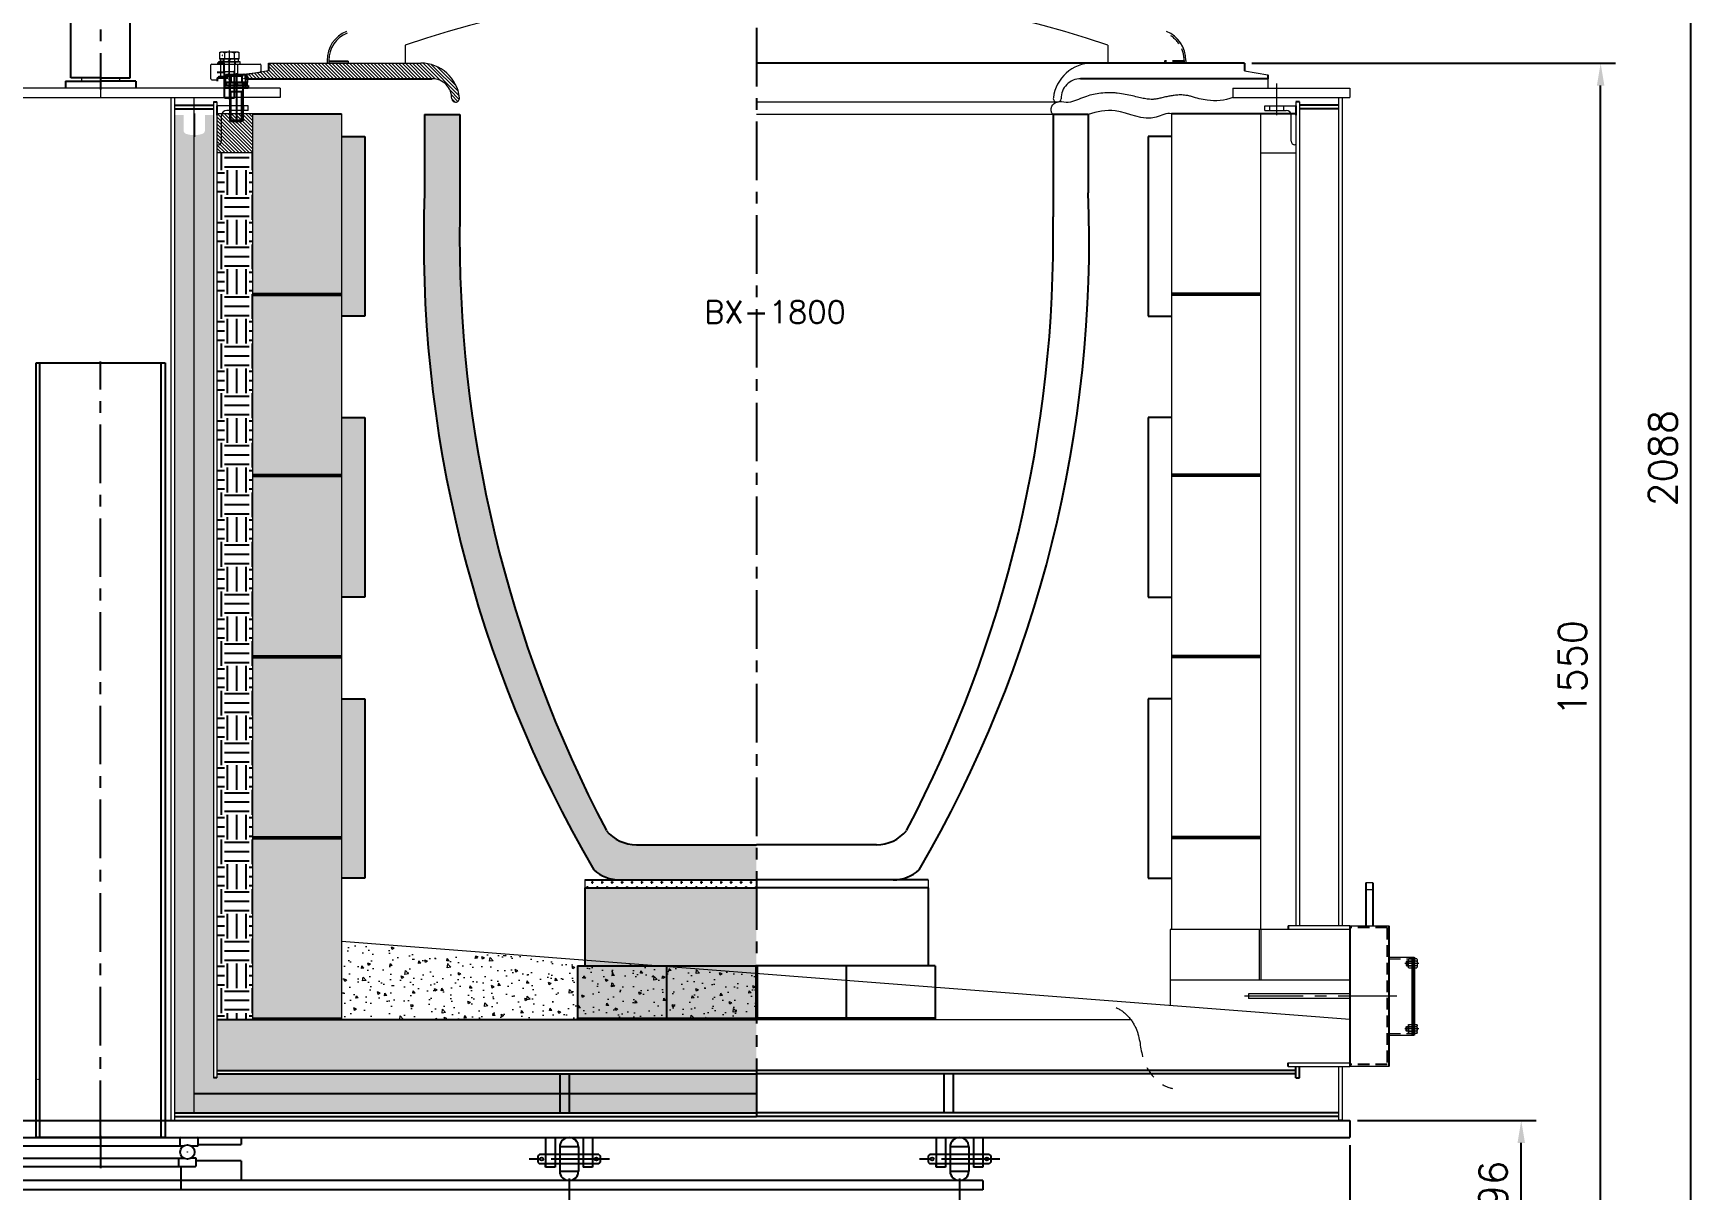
# Model space of a CAD drawing. Extents: x 0 to 24546, y -1194 to 5970.
# Drawn here: x 2652 to 4775, y 1248 to 2729 of the extents above; entities that cross this region are included whole.
import ezdxf

# ---------------------------------------------------------------- set-up
doc = ezdxf.new("R2010")
doc.units = 0
doc.header["$LTSCALE"] = 60
for name, pattern in [('CENTER', [2, 1.25, -0.25, 0.25, -0.25]), ('HIDDEN', [0.375, 0.25, -0.125]), ('PHANTOM', [2.5, 1.25, -0.25, 0.25, -0.25, 0.25, -0.25])]:
    doc.linetypes.add(name, pattern=pattern)
doc.layers.get('0').update_dxf_attribs({"linetype": 'CONTINUOUS'})
for name, color, linetype in [('2', 2, 'HIDDEN'), ('A', 2, 'CONTINUOUS'), ('BOM-UDEF', 3, 'CONTINUOUS'), ('C', 3, 'CENTER'), ('CL', 3, 'CENTER'), ('D', 1, 'CONTINUOUS'), ('FL', 1, 'CONTINUOUS'), ('H', 6, 'HIDDEN'), ('HL', 2, 'HIDDEN')]:
    doc.layers.add(name, color=color, linetype=linetype)
doc.layers.add('P', color=7, linetype='PHANTOM', lineweight=5)
doc.styles.add('IUHS', font='txt.shx', dxfattribs={"bigfont": 'ciwhs.shx'})

# ---------------------------------------------------------------- blocks, each defined once
blk = doc.blocks.new('fegsth')
at = {"layer": 'A', "lineweight": 5}
for p, q in [((4766.1, 1947.8), (4766.1, 1965.8)), ((4767.1, 1966.8), (4829.1, 1966.8)), ((4808, 1953.9), (4829.2, 1956.6)), ((4830.1, 1965.8), (4830.1, 1957.6)), ((4767.1, 1946.8), (4774.1, 1946.8)), ((4775.1, 1947.8), (4775.1, 1949.8)), ((4806.1, 1950.8), (4776.1, 1950.8)), ((4807.1, 1951.8), (4807.1, 1952.9))]:
    blk.add_line(p, q, dxfattribs=at)
for centre, start, end in [((4767.1, 1965.8), 90, 180), ((4808.1, 1952.9), 97.4314, 180), ((4829.1, 1965.8), 0, 90), ((4829.1, 1957.6), 277.4314, 0), ((4767.1, 1947.8), 180, 270), ((4774.1, 1947.8), 270, 0), ((4776.1, 1949.8), 90, 180), ((4806.1, 1951.8), 270, 0)]:
    blk.add_arc(centre, 1, start, end, dxfattribs=at)
at = {"layer": 'C', "lineweight": 5}
blk.add_line((4789.6, 1946.8), (4789.6, 1971.4), dxfattribs=at)
at = {"layer": 'H', "lineweight": 5}
for p, q in [((4778.6, 1950.8), (4778.6, 1966.8)), ((4800.6, 1950.8), (4800.6, 1966.8))]:
    blk.add_line(p, q, dxfattribs=at)
blk = doc.blocks.new('HS_BOM', base_point=(2934.2, 4983.9))
at = {"layer": 'BOM-UDEF', "lineweight": 5}
blk.add_circle((2934.2, 4983.9), 0.25, dxfattribs=at)
blk = doc.blocks.new('gsaeg')
at = {"layer": 'A', "lineweight": 5}
for p, q in [((3854.5, 1983.5), (3852.8, 1982.6)), ((3852.8, 1974.5), (3852.8, 1982.6)), ((3878.2, 1974.5), (3852.8, 1974.5)), ((3853.7, 1971), (3853.7, 1974.5)), ((3853.7, 1974.5), (3877.3, 1974.5)), ((3876.5, 1983.5), (3854.5, 1983.5)), ((3858.5, 1925.6), (3858.5, 1974.5)), ((3859.1, 1982.6), (3859.1, 1974.5)), ((3866.6, 1971), (3863.1, 1974.5)), ((3867.8, 1971), (3864.3, 1974.5)), ((3871.8, 1982.6), (3871.8, 1974.5)), ((3872.5, 1974.5), (3872.5, 1925.6)), ((3878.2, 1982.6), (3876.5, 1983.5)), ((3877.3, 1974.5), (3877.3, 1971)), ((3878.2, 1982.6), (3878.2, 1974.5)), ((3851.5, 1967.8), (3851.5, 1971)), ((3851.5, 1971), (3879.5, 1971)), ((3879.5, 1967.8), (3851.5, 1967.8)), ((3877.3, 1971), (3853.7, 1971)), ((3872.5, 1958.5), (3858.5, 1958.5)), ((3879.5, 1971), (3879.5, 1967.8)), ((3872.5, 1925.6), (3858.5, 1925.6)), ((3859.5, 1924.5), (3858.5, 1925.6)), ((3871.4, 1924.5), (3859.5, 1924.5)), ((3872.5, 1925.6), (3871.4, 1924.5))]:
    blk.add_line(p, q, dxfattribs=at)
for centre, radius, start, end in [((3855.9, 1977.9), 5.62, 55.591, 124.409), ((3865.5, 1961.5), 22, 73.2199, 106.7801), ((3875, 1977.9), 5.62, 55.591, 124.409)]:
    blk.add_arc(centre, radius, start, end, dxfattribs=at)
at = {"layer": 'CL', "lineweight": 5}
for p, q in [((3865.5, 1985.5), (3865.5, 1922.5)), ((3865.5, 1975.5), (3865.5, 1970)), ((3865.5, 1972), (3865.5, 1966.8))]:
    blk.add_line(p, q, dxfattribs=at)
at = {"layer": 'FL', "lineweight": 5}
for p, q in [((3859.5, 1958.5), (3858.5, 1960.4)), ((3859.5, 1924.5), (3859.5, 1958.5)), ((3871.4, 1958.5), (3872.5, 1960.4)), ((3871.4, 1924.5), (3871.4, 1958.5))]:
    blk.add_line(p, q, dxfattribs=at)
at = {"layer": 'HL', "lineweight": 5}
for p, q in [((3858.4, 1971), (3858.4, 1974.5)), ((3872.6, 1971), (3872.6, 1974.5)), ((3857.5, 1967.8), (3857.5, 1971)), ((3873.5, 1967.8), (3873.5, 1971))]:
    blk.add_line(p, q, dxfattribs=at)
at = {"layer": 'BOM-UDEF', "lineweight": 5, "rotation": 270}
for p in [(3874.3, 1979), (3874.9, 1972.8), (3876.5, 1969.4)]:
    blk.add_blockref('HS_BOM', p, dxfattribs=at)
blk = doc.blocks.new('누탕감지기')
at = {"layer": 'A'}
for p, q in [((8875.8, 959.1), (8875.8, 904.1)), ((8884.8, 959.1), (8884.8, 904.1)), ((8855.3, 904.1), (8855.3, 724.1)), ((8905.3, 904.1), (8905.3, 724.1)), ((8823, 864.1), (8823, 764.1)), ((8825.3, 864.1), (8825.3, 764.1))]:
    blk.add_line(p, q, dxfattribs=at)
at = {"layer": 'A', "lineweight": 5}
for p, q in [((8875.8, 959.1), (8884.8, 959.1)), ((8905.3, 904.1), (8855.3, 904.1)), ((8819.5, 861.8), (8819, 861)), ((8819, 861), (8819, 851)), ((8819, 851), (8819.5, 850.2)), ((8819.5, 861.8), (8823, 861.8)), ((8819.5, 858.9), (8823, 858.9)), ((8819.5, 853.1), (8823, 853.1)), ((8823, 850.2), (8819.5, 850.2)), ((8825.3, 864.1), (8823, 864.1)), ((8823, 861.8), (8823, 850.2)), ((8855.3, 864.1), (8825.3, 864.1)), ((8905.3, 817.1), (9035.3, 817.1)), ((8905.3, 811.1), (9035.3, 811.1)), ((9035.3, 817.1), (9035.3, 811.1)), ((8819, 777.1), (8819.5, 777.9)), ((8819, 767.1), (8819, 777.1)), ((8819.5, 766.4), (8819, 767.1)), ((8823, 777.9), (8819.5, 777.9)), ((8819.5, 775), (8823, 775)), ((8819.5, 769.2), (8823, 769.2)), ((8819.5, 766.4), (8823, 766.4)), ((8823, 766.4), (8823, 777.9)), ((8825.3, 764.1), (8823, 764.1)), ((8855.3, 764.1), (8825.3, 764.1)), ((8855.3, 724.1), (8905.3, 724.1))]:
    blk.add_line(p, q, dxfattribs=at)
for centre, radius, start, end in [((8821.6, 860.3), 2.55, 145.591, 214.409), ((8829, 856), 10, 163.2199, 196.7801), ((8821.6, 851.7), 2.55, 145.591, 214.409), ((8821.6, 776.5), 2.55, 145.591, 214.409), ((8829, 772.1), 10, 163.2199, 196.7801), ((8821.6, 767.8), 2.55, 145.591, 214.409)]:
    blk.add_arc(centre, radius, start, end, dxfattribs=at)
at = {"layer": 'C', "lineweight": 5}
blk.add_line((8845.3, 814.1), (9045.3, 814.1), dxfattribs=at)
at = {"layer": 'CL', "lineweight": 5}
for p, q in [((8817, 856), (8835, 856)), ((8824.3, 856), (8831.3, 856)), ((8817, 772.1), (8835, 772.1)), ((8824.3, 772.1), (8831.3, 772.1))]:
    blk.add_line(p, q, dxfattribs=at)
at = {"layer": 'FL', "lineweight": 5}
for p, q in [((8824.2, 858.4), (8823.3, 859)), ((8824.2, 853.5), (8823.3, 853)), ((8833, 858.4), (8824.2, 858.4)), ((8833, 853.5), (8824.2, 853.5)), ((8824.2, 774.6), (8823.3, 775.1)), ((8824.2, 769.7), (8823.3, 769.1)), ((8833, 774.6), (8824.2, 774.6)), ((8833, 769.7), (8824.2, 769.7))]:
    blk.add_line(p, q, dxfattribs=at)
at = {"layer": 'H', "lineweight": 5}
for p, q in [((8875.8, 950.1), (8884.8, 950.1)), ((8823, 859), (8832.5, 859)), ((8832.5, 853), (8823, 853)), ((8824.2, 859), (8824.2, 853)), ((8855.3, 861.8), (8825.3, 861.8)), ((8825.3, 850.2), (8825.3, 861.8)), ((8825.3, 861.8), (8829.9, 861.8)), ((8829.9, 858.9), (8825.3, 858.9)), ((8829.9, 853.1), (8825.3, 853.1)), ((8829.9, 850.2), (8825.3, 850.2)), ((8830.3, 861), (8829.9, 861.8)), ((8829.9, 850.2), (8830.3, 851)), ((8830.3, 851), (8830.3, 861)), ((8832.5, 859), (8832.5, 853)), ((8832.5, 859), (8833, 858.4)), ((8833, 853.5), (8832.5, 853)), ((8833, 858.4), (8833, 853.5)), ((8832.5, 775.1), (8823, 775.1)), ((8823, 769.1), (8832.5, 769.1)), ((8824.2, 769.1), (8824.2, 775.1)), ((8829.9, 777.9), (8825.3, 777.9)), ((8825.3, 777.9), (8825.3, 766.4)), ((8829.9, 775), (8825.3, 775)), ((8829.9, 769.2), (8825.3, 769.2)), ((8855.3, 766.4), (8825.3, 766.4)), ((8825.3, 766.4), (8829.9, 766.4)), ((8829.9, 777.9), (8830.3, 777.1)), ((8830.3, 767.1), (8829.9, 766.4)), ((8830.3, 777.1), (8830.3, 767.1)), ((8832.5, 769.1), (8832.5, 775.1)), ((8833, 774.6), (8832.5, 775.1)), ((8832.5, 769.1), (8833, 769.7)), ((8833, 769.7), (8833, 774.6))]:
    blk.add_line(p, q, dxfattribs=at)
at = {"layer": 'H'}
for p, q in [((8857.6, 901.8), (8905.3, 901.8)), ((8857.6, 901.8), (8857.6, 726.4)), ((8857.6, 726.4), (8905.3, 726.4))]:
    blk.add_line(p, q, dxfattribs=at)
at = {"layer": 'H', "lineweight": 5}
for centre, radius, start, end in [((8827.8, 860.3), 2.55, 325.591, 34.409), ((8820.3, 855.9), 10, 0.4002, 17.1986), ((8820.3, 856.1), 10, 342.8014, 359.5998), ((8827.8, 851.7), 2.55, 325.591, 34.409), ((8827.8, 776.5), 2.55, 325.591, 34.409), ((8820.3, 772.1), 10, 0.4002, 17.1986), ((8820.3, 772.2), 10, 342.8014, 359.5998), ((8827.8, 767.8), 2.55, 325.591, 34.409)]:
    blk.add_arc(centre, radius, start, end, dxfattribs=at)

msp = doc.modelspace()

# ---------------------------------------------------------------- hatches: boundary and pattern name
at = {"lineweight": 5}
h = msp.add_hatch(dxfattribs=at)
h.set_pattern_fill('ANSI31', color=256, style=0)
h.set_pattern_definition([(135, (6842.836, 835.2462), (2.245064, 2.245064), [])])
h.paths.add_polyline_path([(2922.9, 2670.7), (2922.9, 2675.7), (2944, 2679.3, 0.017725), (2944.1, 2679.3), (2952.9, 2680.7), (2952.9, 2690.7), (3147.9, 2690.7, -0.381966), (3197.5, 2646.3, -0.447214), (3192.6, 2640.7, -0.381966), (3187.6, 2645.2, 0.420738), (3162.6, 2670.7)])
h = msp.add_hatch()
h.set_pattern_fill('CROSS', color=256, scale=2, style=0)
h.set_pattern_definition([(180, (8198.876, 779.606), (-12.7, 12.7), [6.35, -19.05]), (90, (8195.701, 776.431), (12.7, 12.7), [6.35, -19.05])])
h.paths.add_polyline_path([(2832.4, 1346.2), (2832.4, 2624.2), (2844.3, 2624.2), (2844.3, 2604.2, 0.329395), (2847.3, 2600.2, 0.171268), (2868.4, 2600.2, 0.329395), (2871.5, 2604.2), (2871.5, 2624.2), (2882.4, 2624.2), (2882.4, 1391.2), (2886.9, 1391.2), (2886.9, 1396.2), (3577.9, 1396.2), (3577.9, 1346.2)])
at = {"lineweight": 20}
h = msp.add_hatch(dxfattribs=at)
h.set_pattern_fill('ANSI31', color=256, style=0)
h.set_pattern_definition([(135, (5512.481, -1058.648), (2.245064, 2.245064), [])])
h.paths.add_polyline_path([(2886.9, 2625.7), (2886.9, 2575.7), (2932.4, 2575.7), (2932.4, 2625.7)])
h = msp.add_hatch()
h.set_pattern_fill('EARTH', color=256, scale=5, style=0)
h.set_pattern_definition([(180, (8198.876, 779.606), (-31.75, 31.75), [31.75, -31.75]), (180, (8198.876, 791.512), (-31.75, 31.75), [31.75, -31.75]), (180, (8198.876, 803.42), (-31.75, 31.75), [31.75, -31.75]), (90, (8194.907, 807.387), (31.75, 31.75), [31.75, -31.75]), (90, (8183, 807.387), (31.75, 31.75), [31.75, -31.75]), (90, (8171.095, 807.387), (31.75, 31.75), [31.75, -31.75])])
h.paths.add_polyline_path([(2886.9, 2575.7), (2932.4, 2575.7), (2932.4, 1465.7), (2886.9, 1465.7)])
at = {"lineweight": 5}
h = msp.add_hatch(dxfattribs=at)
h.set_pattern_fill('CROSS', color=256, style=0)
h.set_pattern_definition([(180, (6842.836, 6410.2166), (-6.35, 6.35), [3.175, -9.525]), (90, (6841.2484, 6408.629), (6.35, 6.35), [3.175, -9.525])])
h.paths.add_polyline_path([(3357.9, 1634.7), (3357.9, 1644.7), (3577.9, 1644.7), (3577.9, 1634.7)])
h = msp.add_hatch(dxfattribs=at)
h.set_pattern_fill('AR-CONC', color=256, scale=0.2, style=0)
h.set_pattern_definition([(130, (6842.836, 6410.217), (-36.43693, -3.18782), [3.81, -41.91]), (185, (6842.836, 6410.217), (7.04857, 38.21133), [3.048, -33.528]), (79.549, (6839.8, 6409.95), (-29.3885, 35.02334), [3.238, -35.618]), (133.8158, (6842.836, 6420.377), (-54.2158, -8.40847), [5.715, -62.865]), (83.3644, (6838.32, 6419.676), (-47.48085, 49.4851), [4.857, -53.427]), (188.816, (6842.836, 6420.377), (-47.4809, 49.485), [4.572, -50.292]), (159, (6837.756, 6417.837), (-30.32298, -20.4531), [3.81, -41.91]), (214, (6837.756, 6417.837), (-12.3604, 36.8376), [3.048, -33.528]), (108.5486, (6835.23, 6416.132), (-42.6833, 16.38457), [3.238, -35.618]), (142.5, (6842.836, 6410.217), (-0.61772, 16.911008), [0, -33.1216, 0, -34.036, 0, -33.655]), (172.5, (6842.836, 6410.217), (-13.36393, 20.036115), [0, -19.4056, 0, -32.3596, 0, -12.827]), (212.5, (6854.164, 6410.217), (-27.11812, -1.14575), [0, -12.7, 0, -39.624, 0, -52.578]), (222.5, (6859.244, 6410.217), (-29.62584, 5.0853), [0, -16.51, 0, -26.3144, 0, -37.338])])
h.paths.add_polyline_path([(3357.9, 1534.7), (3357.9, 1540.5), (3432.9, 1534.7)])
h.paths.add_polyline_path([(3432.9, 1534.7), (3462.9, 1532.5), (3462.9, 1467.7), (3348.9, 1467.7), (3348.9, 1534.7)])
h.paths.add_polyline_path([(3576.9, 1523.8), (3576.9, 1467.7), (3462.9, 1467.7), (3462.9, 1532.5)])
h.paths.add_polyline_path([(3046.4, 1465.7), (3046.4, 1564.2), (3357.9, 1540.5), (3357.9, 1534.7), (3348.9, 1534.7), (3348.9, 1465.7)])
at = {"layer": 'A'}
h = msp.add_hatch(color=256, dxfattribs=at)
h.set_gradient(color1=(0, 0, 255), one_color=1, tint=1)
h.paths.add_polyline_path([(2932.4, 1467.7), (3046.4, 1467.7), (3046.4, 1697.7), (2932.4, 1697.7)])
h.paths.add_polyline_path([(2932.4, 1699.7), (3046.4, 1699.7), (3046.4, 1929.7), (2932.4, 1929.7)])
h.paths.add_polyline_path([(3046.4, 2161.7), (2932.4, 2161.7), (2932.4, 1931.7), (3046.4, 1931.7)])
h.paths.add_polyline_path([(3046.4, 2393.7), (2932.4, 2393.7), (2932.4, 2163.7), (3046.4, 2163.7)])
h.paths.add_polyline_path([(3046.4, 2625.7), (2932.4, 2625.7), (2932.4, 2395.7), (3046.4, 2395.7)])
at = {"layer": 'A', "lineweight": 5}
h = msp.add_hatch(color=256, dxfattribs=at)
h.set_gradient(color1=(0, 255, 0), one_color=1, tint=1)
h.paths.add_polyline_path([(3385.7, 1707.7, 0.222743), (3424.1, 1689.7), (3577.9, 1689.7), (3577.9, 1644.7), (3402.9, 1644.7, -0.184668), (3369.5, 1657.5, -0.142413), (3152.9, 2524.7), (3152.9, 2624.7), (3197.9, 2624.7), (3197.9, 2493.8, 0.125425)])
h = msp.add_hatch(color=256, dxfattribs=at)
h.set_gradient(color1=(255, 0, 0), color2=(255, 26, 26), one_color=1, tint=0.55)
h.paths.add_polyline_path([(3076.4, 2366.7), (3046.4, 2366.7), (3046.4, 2596.7), (3076.4, 2596.7)])
h.paths.add_polyline_path([(3076.4, 2006.7), (3046.4, 2006.7), (3046.4, 2236.7), (3076.4, 2236.7)])
h.paths.add_polyline_path([(3076.4, 1646.7), (3046.4, 1646.7), (3046.4, 1876.7), (3076.4, 1876.7)])
at = {"layer": 'A'}
h = msp.add_hatch(color=256, dxfattribs=at)
h.set_gradient(color1=(128, 128, 128), one_color=1, tint=1)
h.paths.add_polyline_path([(3577.9, 1634.7), (3577.9, 1534.7), (3446.7, 1534.7), (3357.9, 1541.6), (3357.9, 1634.7)])
h.paths.add_polyline_path([(3446.7, 1534.7), (3357.9, 1534.7), (3357.9, 1541.6)], flags=17)
at = {"layer": 'A', "lineweight": 5}
h = msp.add_hatch(color=256, dxfattribs=at)
h.set_gradient(color1=(255, 0, 255), one_color=1, tint=1)
h.paths.add_polyline_path([(3432.9, 1534.7), (3462.9, 1534.7), (3462.9, 1532.5)], flags=17)
h.paths.add_polyline_path([(3462.9, 1467.7), (3462.9, 1532.5), (3576.9, 1523.8), (3576.9, 1467.7)])
h.paths.add_polyline_path([(3576.9, 1534.7), (3576.9, 1523.8), (3462.9, 1532.5), (3462.9, 1534.7)])
h.paths.add_polyline_path([(3432.9, 1534.7), (3462.9, 1532.5), (3462.9, 1467.7), (3348.9, 1467.7), (3348.9, 1534.7)])
at = {"layer": 'A'}
h = msp.add_hatch(color=256, dxfattribs=at)
h.set_gradient(color1=(255, 0, 0), one_color=1, tint=1)
h.paths.add_polyline_path([(2886.9, 1465.7), (2886.9, 1400.7), (3577.9, 1400.7), (3577.9, 1465.7)])

# ---------------------------------------------------------------- linework, layer by layer
at = {"lineweight": 5}
for p, q in [((3127.9, 2713.7), (3127.9, 2690.7)), ((4027.9, 2713.7), (4027.9, 2690.7)), ((2922.9, 2670.7), (2922.9, 2658.7)), ((4232.9, 2670.7), (4232.9, 2658.7)), ((2857.4, 2646.7), (2857.4, 1346.2)), ((2932.4, 2625.7), (2886.9, 2625.7)), ((2932.4, 2625.7), (2932.4, 1465.7)), ((3046.4, 2625.7), (3046.4, 1465.7)), ((3957.9, 2624.7), (3577.9, 2624.7)), ((4109.4, 2625.7), (4109.4, 1581.2)), ((4223.4, 2625.7), (4223.4, 1581.2)), ((2932.4, 2575.7), (2886.9, 2575.7)), ((4223.4, 2575.7), (4268.9, 2575.7)), ((3357.9, 1644.7), (3357.9, 1634.7)), ((3797.9, 1644.7), (3797.9, 1634.7)), ((4337.9, 1581.2), (4107.9, 1581.2)), ((4107.9, 1581.2), (4107.9, 1483.5)), ((4221.9, 1581.2), (4221.9, 1516.2)), ((4223.9, 1581.2), (4223.9, 1516.2)), ((4337.9, 1465.7), (3046.4, 1565.7)), ((4337.9, 1516.2), (4107.9, 1516.2)), ((3577.9, 1465.7), (4057.4, 1465.7))]:
    msp.add_line(p, q, dxfattribs=at)
for p, q in [((2932.4, 2625.7), (3046.4, 2625.7)), ((3152.9, 2624.7), (3197.9, 2624.7)), ((3152.9, 2624.7), (3152.9, 2524.7)), ((3197.9, 2624.7), (3197.9, 2493.8)), ((4002.9, 2624.7), (3957.9, 2624.7)), ((3957.9, 2624.7), (3957.9, 2493.8)), ((4002.9, 2624.7), (4002.9, 2524.7)), ((4268.9, 2625.7), (4109.4, 2625.7)), ((4268.9, 2625.7), (4109.4, 2625.7)), ((2932.4, 2395.7), (3046.4, 2395.7)), ((2932.4, 2393.7), (3046.4, 2393.7)), ((4223.4, 2395.7), (4109.4, 2395.7)), ((4223.4, 2393.7), (4109.4, 2393.7)), ((4223.4, 2395.7), (4129.4, 2395.7)), ((4223.4, 2393.7), (4129.4, 2393.7)), ((2932.4, 2163.7), (3046.4, 2163.7)), ((2932.4, 2161.7), (3046.4, 2161.7)), ((4223.4, 2163.7), (4109.4, 2163.7)), ((4223.4, 2161.7), (4109.4, 2161.7)), ((4223.4, 2163.7), (4129.4, 2163.7)), ((4223.4, 2161.7), (4129.4, 2161.7)), ((2932.4, 1931.7), (3046.4, 1931.7)), ((2932.4, 1929.7), (3046.4, 1929.7)), ((4223.4, 1931.7), (4109.4, 1931.7)), ((4223.4, 1929.7), (4109.4, 1929.7)), ((2932.4, 1699.7), (3046.4, 1699.7)), ((4223.4, 1699.7), (4109.4, 1699.7)), ((2932.4, 1697.7), (3046.4, 1697.7)), ((3424.1, 1689.7), (3577.9, 1689.7)), ((3731.6, 1689.7), (3577.9, 1689.7)), ((4223.4, 1697.7), (4109.4, 1697.7)), ((3357.9, 1644.7), (3577.9, 1644.7)), ((3402.9, 1644.7), (3577.9, 1644.7)), ((3752.9, 1644.7), (3577.9, 1644.7)), ((3797.9, 1644.7), (3577.9, 1644.7)), ((3357.9, 1634.7), (3357.9, 1534.7)), ((3357.9, 1634.7), (3577.9, 1634.7)), ((3797.9, 1634.7), (3577.9, 1634.7)), ((3797.9, 1634.7), (3797.9, 1534.7)), ((3348.9, 1534.7), (3348.9, 1465.7)), ((3348.9, 1534.7), (3577.9, 1534.7)), ((3462.9, 1534.7), (3462.9, 1467.7)), ((3576.9, 1534.7), (3576.9, 1467.7)), ((3806.9, 1534.7), (3577.9, 1534.7)), ((3578.9, 1534.7), (3578.9, 1467.7)), ((3692.9, 1534.7), (3692.9, 1467.7)), ((3806.9, 1534.7), (3806.9, 1465.7)), ((2886.9, 1465.7), (3577.9, 1465.7)), ((2932.4, 1467.7), (3046.4, 1467.7)), ((3348.9, 1467.7), (3577.9, 1467.7)), ((3806.9, 1467.7), (3577.9, 1467.7)), ((2857.4, 1371.2), (3577.9, 1371.2))]:
    msp.add_line(p, q)
msp.add_arc((3577.9, 1379.1), 1408.5, 71.3675, 108.6325, dxfattribs=at)
for centre, radius, start, end in [((4752.7, 2463.7), 1601, 177.8152, 210.236), ((2403, 2463.7), 1601, 329.764, 2.1848), ((4833.9, 2469.2), 1636.2, 179.1393, 207.7353), ((2321.9, 2469.2), 1636.2, 332.2647, 0.8607), ((3424.1, 1739.7), 50, 219.771, 270), ((3731.6, 1739.7), 50, 270, 320.229), ((3402.9, 1694.7), 50, 228.1488, 270), ((3752.9, 1694.7), 50, 270, 311.8512)]:
    msp.add_arc(centre, radius, start, end)
for points, start_tangent, end_tangent in [([(3957.9, 2624.7), (3956.2, 2635.4), (3963.1, 2640.7)], (-0.836294, 0.548282), (0.99675, 0.080561)), ([(3995.6, 2646.4), (3974.6, 2640.4), (3963.1, 2640.7)], (-0.92579, -0.378037), (-0.956319, -0.292325)), ([(4187.9, 2646.7), (4155.1, 2643.1), (4135.2, 2647.9)], (-0.932887, -0.360169), (-0.951228, 0.308488)), ([(4109.4, 2625.7), (4089.9, 2621.5), (4037.5, 2629.4), (4002.9, 2624.7)], (-0.956128, 0.292949), (-0.932431, -0.361347))]:
    msp.add_spline(points, degree=3, dxfattribs=dict(at, start_tangent=start_tangent, end_tangent=end_tangent))
msp.add_open_spline([(4135.2, 2647.9), (4134.4, 2648.1), (4133.6, 2648.3), (4131.1, 2648.9), (4129.5, 2649.2), (4125.5, 2649.8), (4123.2, 2649.9), (4118.7, 2649.9), (4116.6, 2649.8), (4112.5, 2649.4), (4110.6, 2649.1), (4106.9, 2648.4), (4105.2, 2648.1), (4101.3, 2647.2), (4099.2, 2646.7), (4095.3, 2645.8), (4093.5, 2645.4), (4091.1, 2644.9), (4090.3, 2644.8), (4089.1, 2644.6), (4088.7, 2644.5), (4088, 2644.5), (4087.7, 2644.4), (4087.2, 2644.4), (4086.9, 2644.4), (4086.1, 2644.3), (4085.6, 2644.3), (4083.9, 2644.3), (4082.7, 2644.3), (4079.5, 2644.6), (4077.4, 2644.8), (4072.8, 2645.6), (4070.3, 2646.2), (4065.1, 2647.4), (4062.4, 2648), (4056.6, 2649.4), (4053.5, 2650.1), (4047.1, 2651.3), (4043.7, 2651.9), (4039.2, 2652.3), (4038.3, 2652.4), (4036.6, 2652.5), (4035.7, 2652.6), (4033, 2652.7), (4031.3, 2652.7), (4025.9, 2652.7), (4022.4, 2652.5), (4012.6, 2651.4), (4006.5, 2650.1), (3998.9, 2647.6), (3997.2, 2647), (3995.6, 2646.4)], degree=3, knots=[0, 0, 0, 0, 1.429506, 1.429506, 4.288517, 4.288517, 8.659124, 8.659124, 13.029731, 13.029731, 17.400338, 17.400338, 21.770945, 21.770945, 27.8039, 27.8039, 33.836856, 33.836856, 37.039389, 37.039389, 39.075687, 39.075687, 40.399305, 40.399305, 41.722923, 41.722923, 44.370159, 44.370159, 49.664631, 49.664631, 58.154599, 58.154599, 66.644567, 66.644567, 75.134535, 75.134535, 83.624503, 83.624503, 92.114471, 92.114471, 94.205457, 94.205457, 96.296443, 96.296443, 100.478414, 100.478414, 108.842357, 108.842357, 123.588421, 123.588421, 127.616918, 127.616918, 127.616918, 127.616918], dxfattribs=at)
at = {"layer": '2'}
for p, q in [((2692.9, 2667.7), (2692.9, 2658.7)), ((2782.9, 2667.7), (2782.9, 2658.7))]:
    msp.add_line(p, q, dxfattribs=at)
at = {"layer": 'A'}
for p, q in [((2699.7, 2671.7), (2699.7, 3228.7)), ((2776, 2671.7), (2776, 3228.7)), ((2699.7, 2671.7), (2699.7, 2689.7)), ((2887.2, 2690.7), (2895.9, 2690.7)), ((2895.9, 2678.7), (2887.2, 2678.7)), ((2895.9, 2690.7), (2895.9, 2678.7)), ((2899.9, 2675.9), (2898, 2674.9)), ((2923.9, 2675.9), (2899.9, 2675.9)), ((2922.9, 2675.7), (2922.9, 2670.7)), ((2925.7, 2674.9), (2923.9, 2675.9)), ((2952.9, 2690.7), (2952.9, 2680.7)), ((3030.2, 2693), (3055.2, 2693)), ((4202.9, 2690.7), (3577.9, 2690.7)), ((4202.9, 2690.7), (4202.9, 2680.7)), ((4232.9, 2675.7), (4232.9, 2670.7)), ((2692.9, 2667.7), (2737.9, 2667.7)), ((2737.9, 2671.7), (2699.7, 2671.7)), ((2737.9, 2671.7), (2776, 2671.7)), ((2782.9, 2667.7), (2737.9, 2667.7)), ((2887.2, 2671.7), (2887.2, 2667.7)), ((2887.2, 2671.7), (2901, 2671.7)), ((2896.9, 2658.7), (2896.9, 2661.9)), ((2896.9, 2661.9), (2926.9, 2661.9)), ((2926.9, 2658.7), (2896.9, 2658.7)), ((2898, 2665.9), (2898, 2674.9)), ((2925.7, 2665.9), (2898, 2665.9)), ((2898.6, 2661.9), (2898.6, 2665.9)), ((2898.6, 2665.9), (2925.2, 2665.9)), ((2925.2, 2661.9), (2898.6, 2661.9)), ((2903.9, 2617), (2903.9, 2665.9)), ((2919.9, 2653.9), (2903.9, 2653.9)), ((2904.9, 2674.9), (2904.9, 2665.9)), ((2913.2, 2661.9), (2909.2, 2665.9)), ((2914.5, 2661.9), (2910.5, 2665.9)), ((2918.8, 2674.9), (2918.8, 2665.9)), ((2919.9, 2665.9), (2919.9, 2617)), ((2922.9, 2670.7), (3162.6, 2670.7)), ((2925.2, 2665.9), (2925.2, 2661.9)), ((2925.7, 2674.9), (2925.7, 2665.9)), ((2926.9, 2661.9), (2926.9, 2658.7)), ((4232.9, 2670.7), (3993.1, 2670.7)), ((2832.4, 2636.7), (2882.4, 2636.7)), ((2882.4, 2641.2), (2886.9, 2641.2)), ((2886.9, 2636.2), (2886.9, 2624.2)), ((2886.9, 2636.2), (2886.9, 2631.7)), ((3963.1, 2640.7), (3963.1, 2640.7)), ((4273.4, 2641.2), (4268.9, 2641.2)), ((4268.9, 2636.2), (4268.9, 2624.2)), ((4268.9, 2636.2), (4268.9, 2631.7)), ((4323.4, 2636.7), (4273.4, 2636.7)), ((2832.4, 2632.2), (2882.4, 2632.2)), ((2919.9, 2617), (2903.9, 2617)), ((2904.9, 2615.9), (2903.9, 2617)), ((2918.8, 2615.9), (2904.9, 2615.9)), ((2919.9, 2617), (2918.8, 2615.9)), ((4323.4, 2632.2), (4273.4, 2632.2)), ((2655.3, 1314.7), (2655.3, 2306.7)), ((2655.3, 2306.7), (2820.5, 2306.7)), ((2660.3, 1314.7), (2660.3, 2306.7)), ((2815.5, 1314.7), (2815.5, 2306.7)), ((2820.5, 2306.7), (2820.5, 1314.7)), ((4258.9, 1585.7), (4258.9, 1581.2)), ((4258.9, 1405.7), (4258.9, 1410.2)), ((4268.9, 1391.2), (4268.9, 1405.7)), ((4273.4, 1391.2), (4273.4, 1405.7)), ((2886.9, 1391.2), (2882.4, 1391.2)), ((2886.9, 1400.7), (3577.9, 1400.7)), ((2886.9, 1396.2), (3577.9, 1396.2)), ((3325.9, 1396.2), (3325.9, 1346.2)), ((3337.9, 1396.2), (3337.9, 1346.2)), ((4268.9, 1400.7), (3577.9, 1400.7)), ((4268.9, 1396.2), (3577.9, 1396.2)), ((3817.9, 1396.2), (3817.9, 1346.2)), ((3829.9, 1396.2), (3829.9, 1346.2)), ((4268.9, 1391.2), (4273.4, 1391.2)), ((2832.4, 1346.2), (3577.9, 1346.2)), ((2832.4, 1341.7), (3577.9, 1341.7)), ((4323.4, 1346.2), (3577.9, 1346.2)), ((4323.4, 1341.7), (3577.9, 1341.7)), ((1137.9, 1336.7), (4337.9, 1336.7)), ((2827.9, 1336.7), (2832.4, 1336.7)), ((4327.9, 1336.7), (4323.4, 1336.7)), ((4337.9, 1336.7), (4337.9, 1314.7)), ((1137.9, 1314.7), (4337.9, 1314.7)), ((2614, 1314.7), (2861.8, 1314.7)), ((2631.2, 1304.2), (2844.5, 1304.2)), ((2820.5, 1314.7), (2655.3, 1314.7)), ((2839.4, 1313.6), (2839.4, 1304.2)), ((2853.7, 1304.2), (2862.9, 1304.2)), ((2862.9, 1304.2), (2862.9, 1313.6)), ((2862.9, 1305.7), (2917.9, 1305.7)), ((2917.9, 1314.7), (2917.9, 1305.7)), ((3307.9, 1314.7), (3307.9, 1276.7)), ((3319.9, 1314.7), (3319.9, 1276.7)), ((3325.9, 1302.7), (3325.9, 1271.7)), ((3349.9, 1302.7), (3349.9, 1271.7)), ((3355.9, 1314.7), (3355.9, 1276.7)), ((3367.9, 1314.7), (3367.9, 1276.7)), ((3807.9, 1314.7), (3807.9, 1276.7)), ((3819.9, 1314.7), (3819.9, 1276.7)), ((3825.9, 1302.7), (3825.9, 1271.7)), ((3849.9, 1302.7), (3849.9, 1271.7)), ((3855.9, 1314.7), (3855.9, 1276.7)), ((3867.9, 1314.7), (3867.9, 1276.7)), ((2616.5, 1277.7), (2859.3, 1277.7)), ((2631.2, 1288.2), (2844.5, 1288.2)), ((2837.9, 1288.2), (2837.9, 1278.8)), ((2840.9, 1277.7), (2840.9, 1247.7)), ((2860.4, 1288.2), (2853.7, 1288.2)), ((2860.4, 1278.8), (2860.4, 1288.2)), ((2917.9, 1284.7), (2860.4, 1284.7)), ((2917.9, 1284.7), (2917.9, 1259.7)), ((3299.9, 1293.2), (3297.9, 1291.2)), ((3297.9, 1291.2), (3297.9, 1283.2)), ((3297.9, 1283.2), (3299.9, 1281.2)), ((3375.9, 1293.2), (3299.9, 1293.2)), ((3375.9, 1281.2), (3299.9, 1281.2)), ((3307.9, 1276.7), (3307.9, 1281.2)), ((3319.9, 1276.7), (3307.9, 1276.7)), ((3367.9, 1276.7), (3355.9, 1276.7)), ((3375.9, 1293.2), (3377.9, 1291.2)), ((3377.9, 1283.2), (3375.9, 1281.2)), ((3377.9, 1291.2), (3377.9, 1283.2)), ((3799.9, 1293.2), (3797.9, 1291.2)), ((3797.9, 1291.2), (3797.9, 1283.2)), ((3797.9, 1283.2), (3799.9, 1281.2)), ((3875.9, 1293.2), (3799.9, 1293.2)), ((3875.9, 1281.2), (3799.9, 1281.2)), ((3807.9, 1276.7), (3807.9, 1281.2)), ((3819.9, 1276.7), (3807.9, 1276.7)), ((3867.9, 1276.7), (3855.9, 1276.7)), ((3875.9, 1293.2), (3877.9, 1291.2)), ((3877.9, 1283.2), (3875.9, 1281.2)), ((3877.9, 1291.2), (3877.9, 1283.2)), ((3867.9, 1259.7), (1607.9, 1259.7)), ((3867.9, 1259.7), (1607.9, 1259.7)), ((3867.9, 1259.7), (3867.9, 1247.7)), ((3867.9, 1247.7), (1607.9, 1247.7))]:
    msp.add_line(p, q, dxfattribs=at)
at = {"layer": 'A', "color": 1}
for p, q in [((4774.6, 1169.5), (4774.6, 3199.9)), ((4212.5, 2690.7), (4678.3, 2690.7)), ((4659.1, 1169.5), (4659.1, 2661.9)), ((4347.5, 1336.7), (4576.6, 1336.7)), ((4337.9, 1305.1), (4337.9, 571.2)), ((4557.4, 1169.5), (4557.4, 1307.9)), ((3337.9, 1262.1), (3337.9, 947.3)), ((3837.9, 1262.1), (3837.9, 820.6))]:
    msp.add_line(p, q, dxfattribs=at)
at = {"layer": 'A', "lineweight": 5}
for p, q in [((2952.9, 2680.7), (2922.9, 2675.7)), ((2952.9, 2690.7), (3147.9, 2690.7)), ((3027.9, 2694.2), (3027.9, 2690.7)), ((3027.9, 2690.7), (3031.1, 2690.7)), ((3030.2, 2694.2), (3030.2, 2690.7)), ((3055.2, 2693), (3055.2, 2690.7)), ((4127.9, 2690.7), (3577.9, 2690.7)), ((4127.9, 2690.7), (4124.7, 2690.7)), ((4127.9, 2694.2), (4127.9, 2690.7)), ((4202.9, 2680.7), (4232.9, 2675.7)), ((2895.9, 2658.7), (2579.9, 2658.7)), ((2713.6, 2671.7), (2713.6, 2667.7)), ((2737.9, 2658.7), (2737.9, 2646.7)), ((2762.2, 2671.7), (2762.2, 2667.7)), ((2967.9, 2658.7), (2909.9, 2658.7)), ((2967.9, 2658.7), (2967.9, 2646.7)), ((4187.9, 2658.7), (4187.9, 2646.7)), ((4187.9, 2658.7), (4337.9, 2658.7)), ((4337.9, 2658.7), (4337.9, 2646.7)), ((2579.4, 2646.7), (2896.3, 2646.7)), ((2827.9, 2646.7), (2827.9, 1336.7)), ((2832.4, 2646.7), (2832.4, 1336.7)), ((2882.4, 2641.2), (2882.4, 1391.2)), ((2886.9, 2641.2), (2886.9, 1391.2)), ((2926.9, 2636.2), (2886.9, 2636.2)), ((2886.9, 2636.2), (2886.9, 2586.2)), ((2967.9, 2646.7), (2909.4, 2646.7)), ((2926.9, 2630.2), (2926.9, 2636.2)), ((3963.1, 2640.7), (3577.9, 2640.7)), ((4187.9, 2646.7), (4337.9, 2646.7)), ((4228.9, 2630.2), (4228.9, 2636.2)), ((4228.9, 2636.2), (4268.9, 2636.2)), ((4268.9, 2641.2), (4268.9, 1585.7)), ((4268.9, 2636.2), (4268.9, 2586.2)), ((4273.4, 2641.2), (4273.4, 1585.7)), ((4323.4, 2646.7), (4323.4, 1585.7)), ((4327.9, 2646.7), (4327.9, 1585.7)), ((2892.9, 2590.7), (2892.9, 2623.7)), ((2926.9, 2630.2), (2899.4, 2630.2)), ((4228.9, 2630.2), (4256.4, 2630.2)), ((4262.9, 2590.7), (4262.9, 2623.7)), ((2886.9, 2586.2), (2888.4, 2586.2)), ((4268.9, 2586.2), (4267.4, 2586.2)), ((4337.9, 1585.7), (4258.9, 1585.7)), ((4337.9, 1581.2), (4258.9, 1581.2)), ((4258.9, 1410.2), (4337.9, 1410.2)), ((4258.9, 1405.7), (4337.9, 1405.7)), ((4323.4, 1405.7), (4323.4, 1346.2)), ((4327.9, 1405.7), (4327.9, 1346.2)), ((4323.4, 1350.7), (4323.4, 1336.7)), ((4327.9, 1350.7), (4327.9, 1336.7))]:
    msp.add_line(p, q, dxfattribs=at)
at = {"layer": 'A'}
for centre, radius in [((2849.1, 1296.2), 9.25), ((3302.9, 1287.2), 2), ((3372.9, 1287.2), 2), ((3802.9, 1287.2), 2), ((3872.9, 1287.2), 2)]:
    msp.add_circle(centre, radius, dxfattribs=at)
at = {"layer": 'A', "lineweight": 5}
for centre, radius, start, end in [((3067.9, 2694.2), 40, 112.3235, 180), ((3067.9, 2694.2), 37.7, 112.3235, 180), ((4087.9, 2694.2), 40, 0, 67.6765), ((3147.9, 2640.7), 50, 6.3794, 90), ((4007.9, 2640.7), 50, 90, 173.6206), ((3162.6, 2645.7), 25, 358.7267, 90), ((3993.1, 2645.7), 25, 90, 181.2733), ((3192.6, 2645.7), 5, 186.3794, 270), ((3192.6, 2645.7), 5, 270, 6.3794), ((3963.1, 2645.7), 5, 173.6206, 270), ((3963.1, 2645.7), 5, 270, 353.6206), ((2899.4, 2623.7), 6.5, 90, 180), ((4256.4, 2623.7), 6.5, 0, 90), ((2888.4, 2590.7), 4.5, 270, 0), ((4267.4, 2590.7), 4.5, 180, 270)]:
    msp.add_arc(centre, radius, start, end, dxfattribs=at)
at = {"layer": 'A'}
for centre, radius, start, end in [((2901.5, 2669.8), 6.13, 55.591, 124.409), ((2911.9, 2651.9), 24, 73.2199, 106.7801), ((2922.2, 2669.8), 6.13, 55.591, 124.409), ((2840.5, 1313.6), 1.1, 90, 180), ((2861.8, 1313.6), 1.1, 0, 90), ((3337.9, 1302.7), 12, 0, 180), ((3837.9, 1302.7), 12, 0, 180), ((2839, 1278.8), 1.1, 180, 270), ((2859.3, 1278.8), 1.1, 270, 0), ((3337.9, 1271.7), 12, 180, 0), ((3837.9, 1271.7), 12, 180, 0)]:
    msp.add_arc(centre, radius, start, end, dxfattribs=at)
at = {"layer": 'A', "color": 1}
for points in [[(4654.3, 2661.9), (4663.9, 2661.9), (4659.1, 2690.7)], [(4552.6, 1307.9), (4562.2, 1307.9), (4557.4, 1336.7)]]:
    msp.add_solid(points, dxfattribs=at)
at = {"layer": 'C'}
for p, q in [((3577.9, 3095.8), (3577.9, 1332.9)), ((3350.6, 1302.7), (3325.1, 1302.7)), ((3850.6, 1302.7), (3825.1, 1302.7)), ((3389.8, 1287.2), (3286.8, 1287.2)), ((3889.8, 1287.2), (3786.8, 1287.2)), ((3325.1, 1271.7), (3350.6, 1271.7)), ((3825.1, 1271.7), (3850.6, 1271.7))]:
    msp.add_line(p, q, dxfattribs=at)
at = {"layer": 'CL'}
for p, q in [((2737.9, 3183.6), (2737.9, 2656.7)), ((2911.9, 2677.9), (2911.9, 2613.9)), ((2911.9, 2666.9), (2911.9, 2660.9)), ((2911.9, 2662.9), (2911.9, 2657.7)), ((2857.9, 2626.2), (2857.9, 2596.5)), ((2737.9, 1312.7), (2737.9, 2308.7)), ((2737.9, 1316.7), (2737.9, 1275.7))]:
    msp.add_line(p, q, dxfattribs=at)
at = {"layer": 'CL', "lineweight": 5}
for p, q in [((2911.9, 2664.4), (2911.9, 2624.2)), ((4243.9, 2664.4), (4243.9, 2624.2))]:
    msp.add_line(p, q, dxfattribs=at)
at = {"layer": 'D'}
for p, q in [((3046.4, 2596.7), (3076.4, 2596.7)), ((3076.4, 2596.7), (3076.4, 2366.7)), ((4109.4, 2596.7), (4079.4, 2596.7)), ((4079.4, 2596.7), (4079.4, 2366.7)), ((3076.4, 2366.7), (3046.4, 2366.7)), ((4079.4, 2366.7), (4109.4, 2366.7)), ((3046.4, 2236.7), (3076.4, 2236.7)), ((3076.4, 2236.7), (3076.4, 2006.7)), ((4109.4, 2236.7), (4079.4, 2236.7)), ((4079.4, 2236.7), (4079.4, 2006.7)), ((3076.4, 2006.7), (3046.4, 2006.7)), ((4079.4, 2006.7), (4109.4, 2006.7)), ((3046.4, 1876.7), (3076.4, 1876.7)), ((3076.4, 1876.7), (3076.4, 1646.7)), ((4109.4, 1876.7), (4079.4, 1876.7)), ((4079.4, 1876.7), (4079.4, 1646.7)), ((3076.4, 1646.7), (3046.4, 1646.7)), ((4079.4, 1646.7), (4109.4, 1646.7))]:
    msp.add_line(p, q, dxfattribs=at)
at = {"layer": 'FL'}
for p, q in [((2904.9, 2653.9), (2903.9, 2655.8)), ((2904.9, 2615.9), (2904.9, 2653.9)), ((2918.8, 2653.9), (2919.9, 2655.8)), ((2918.8, 2615.9), (2918.8, 2653.9))]:
    msp.add_line(p, q, dxfattribs=at)
at = {"layer": 'H'}
msp.add_line((4125.6, 2693), (4100.6, 2693), dxfattribs=at)
at = {"layer": 'H', "lineweight": 5}
for p, q in [((4100.6, 2693), (4100.6, 2690.7)), ((4125.6, 2694.2), (4125.6, 2690.7)), ((2902.9, 2636.2), (2902.9, 2630.2)), ((2920.9, 2636.2), (2920.9, 2630.2)), ((4234.9, 2636.2), (4234.9, 2630.2)), ((4252.9, 2636.2), (4252.9, 2630.2))]:
    msp.add_line(p, q, dxfattribs=at)
msp.add_arc((4087.9, 2694.2), 37.7, 0, 67.6765, dxfattribs=at)
at = {"layer": 'HL'}
for p, q in [((2902.9, 2658.7), (2902.9, 2661.9)), ((2903.8, 2661.9), (2903.8, 2665.9)), ((2920, 2661.9), (2920, 2665.9)), ((2920.9, 2658.7), (2920.9, 2661.9))]:
    msp.add_line(p, q, dxfattribs=at)
at = {"layer": 'P', "start_tangent": (0.91804, -0.396487), "end_tangent": (0.98863, -0.15037)}
msp.add_spline([(4038.6, 1481.1), (4065, 1452), (4073.9, 1413.7), (4110.9, 1377.7)], degree=3, dxfattribs=at)

# ---------------------------------------------------------------- block references
at = {"layer": 'A', "lineweight": 5, "xscale": -1}
for name, p in [('gsaeg', (6768.3, 721.5)), ('누탕감지기', (13243.2, 681.7))]:
    msp.add_blockref(name, p, dxfattribs=at)
at = {"layer": 'A', "lineweight": 5}
msp.add_blockref('fegsth', (-1886.8, 722.6), dxfattribs=at)
at = {"layer": 'BOM-UDEF'}
for p, rotation in [((2921.5, 2670.9), 270), ((2922.6, 2663.9), 270), ((2923.9, 2660.3), 270), ((2917.3, 2617.4), 270), ((2657.8, 1389.3), 90), ((2849.1, 1296.2), 270)]:
    msp.add_blockref('HS_BOM', p, dxfattribs=dict(at, rotation=rotation))

# ---------------------------------------------------------------- texts
at = {"layer": 'A', "color": 4, "lineweight": 20, "insert": (3601.7, 2371.9), "char_height": 28.8, "attachment_point": 5, "style": 'IUHS'}
msp.add_mtext('BX-1800', dxfattribs=at)
at = {"layer": 'A', "color": 4, "char_height": 36, "attachment_point": 5, "rotation": 90, "style": 'IUHS'}
for s, insert in [('\\A1;2088', (4738.6, 2184.7)), ('\\A1;1550', (4623.1, 1915.7)), ('\\A1;196', (4521.4, 1238.7))]:
    msp.add_mtext(s, dxfattribs=dict(at, insert=insert))

doc.saveas('drawing.dxf')
